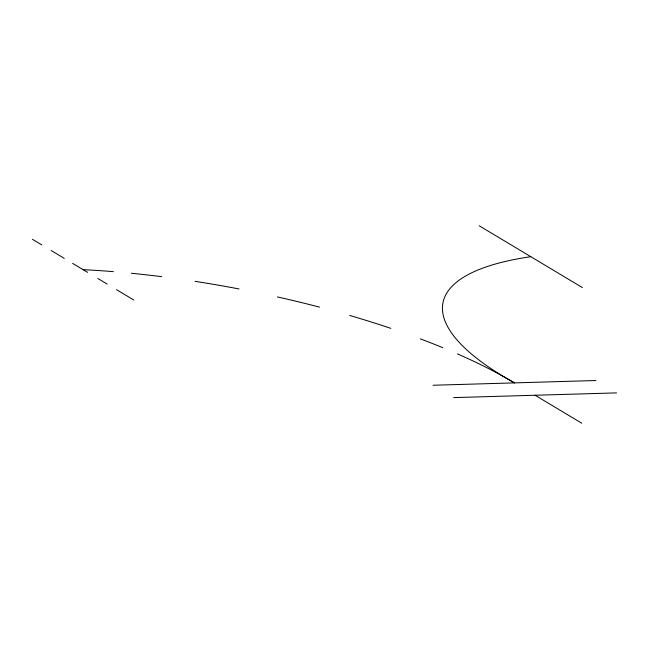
<?xml version="1.0" encoding="UTF-8"?>
<svg xmlns="http://www.w3.org/2000/svg" width="649" height="649" viewBox="0 0 649 649"><rect width="100%" height="100%" fill="white"/><g stroke="black" fill="none" stroke-linecap="round" stroke-linejoin="round"><path stroke-width="0.97" d="M432.997 385.246L595.896 380.525M453.643 397.61L616.55 392.896M479.213 225.779L582.421 287.604M535.101 395.257L581.78 423.221M32.45 239.303L41.861 244.941M51.19 250.53L64.251 258.359M72.647 263.389L87.583 272.329M97.845 278.478L107.174 284.067M116.504 289.657L133.791 300.008M83.121 269.659A359.627 102.745 11.1 0 1 113.397 271.647M131.455 273.278A359.627 102.745 11.1 0 1 161.658 276.661M195.065 281.35A359.627 102.745 11.1 0 1 239.051 288.959M277.423 296.926A359.627 102.745 11.1 0 1 319.519 307.139M349.697 315.471A359.627 102.745 11.1 0 1 390.82 328.353M420.276 338.835A359.627 102.745 11.1 0 1 442.715 347.645M457.448 353.892A359.627 102.745 11.1 0 1 514.446 382.886A344.124 98.315 11.1 0 1 530.817 256.696"/></g></svg>
